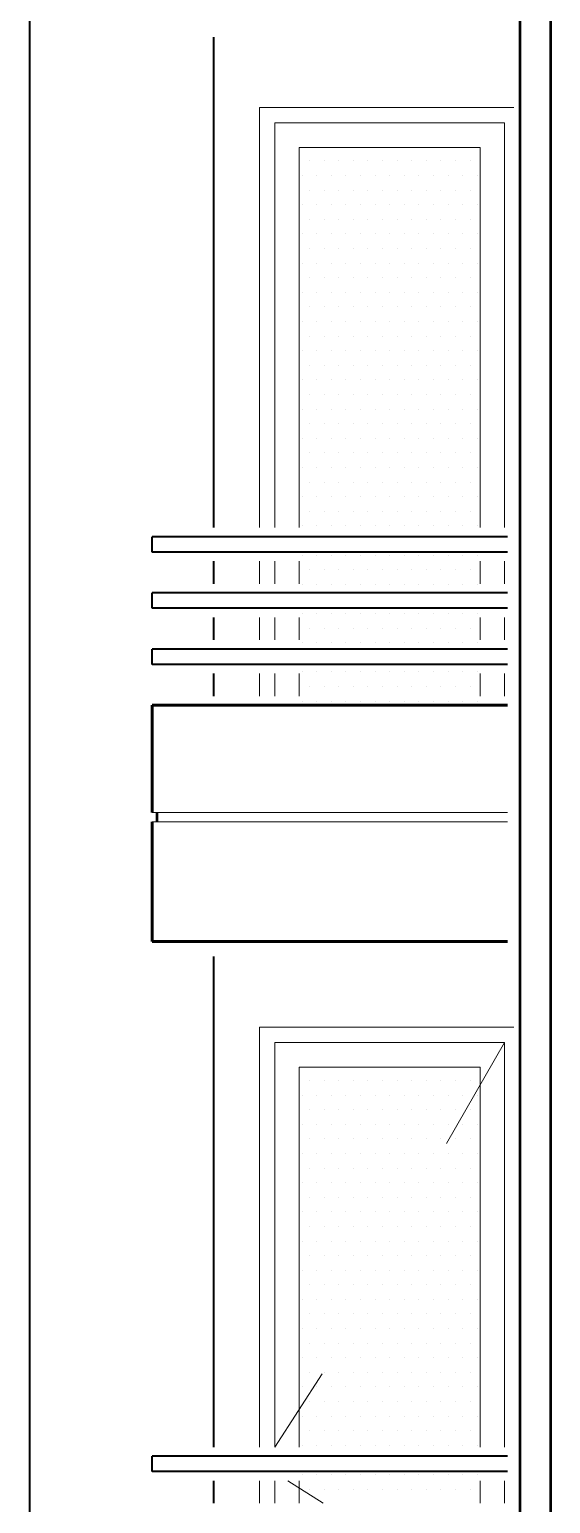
# Model space of a CAD drawing. Header units: millimetres. Extents: x 2016.56 to 2021.8, y 13721.83 to 13722.48.
# Drawn here: x 2021.3985 to 2021.4325, y 13721.9999 to 13722.096 of the extents above; entities that cross this region are included whole.
import ezdxf

# ---------------------------------------------------------------- set-up
doc = ezdxf.new("R2010")
doc.units = ezdxf.units.MM
doc.linetypes.add('HIDDEN', pattern=[0.375, 0.25, -0.125])
doc.layers.get('0').update_dxf_attribs({"lineweight": 20})
for name, color, linetype, lineweight in [('0.5', 200, 'Continuous', 50), ('DUVAR', 4, 'Continuous', 40), ('kolon', 5, 'Continuous', 60), ('PENCERE', 3, 'Continuous', 13), ('TEFRİŞ', 11, 'Continuous', 9)]:
    doc.layers.add(name, color=color, linetype=linetype, lineweight=lineweight)

msp = doc.modelspace()

# ---------------------------------------------------------------- linework, layer by layer
for p, q in [((2021.413524, 13722.090938), (2021.413524, 13722.063538)), ((2021.430124, 13722.090938), (2021.413524, 13722.090938)), ((2021.414524, 13722.089938), (2021.414524, 13722.063538)), ((2021.429524, 13722.089938), (2021.414524, 13722.089938)), ((2021.429524, 13722.089938), (2021.429524, 13722.063538)), ((2021.427924, 13722.088338), (2021.416124, 13722.088338)), ((2021.416124, 13722.088338), (2021.416124, 13722.063538)), ((2021.427924, 13722.088338), (2021.427924, 13722.063538)), ((2021.416795, 13722.087462), (2021.416795, 13722.087462)), ((2021.417748, 13722.087462), (2021.417748, 13722.087462)), ((2021.4187, 13722.087462), (2021.4187, 13722.087462)), ((2021.419653, 13722.087462), (2021.419653, 13722.087462)), ((2021.420605, 13722.087462), (2021.420605, 13722.087462)), ((2021.421558, 13722.087462), (2021.421558, 13722.087462)), ((2021.42251, 13722.087462), (2021.42251, 13722.087462)), ((2021.423463, 13722.087462), (2021.423463, 13722.087462)), ((2021.424415, 13722.087462), (2021.424415, 13722.087462)), ((2021.425368, 13722.087462), (2021.425368, 13722.087462)), ((2021.42632, 13722.087462), (2021.42632, 13722.087462)), ((2021.427273, 13722.087462), (2021.427273, 13722.087462)), ((2021.416319, 13722.086509), (2021.416319, 13722.086509)), ((2021.417272, 13722.086509), (2021.417272, 13722.086509)), ((2021.418224, 13722.086509), (2021.418224, 13722.086509)), ((2021.419177, 13722.086509), (2021.419177, 13722.086509)), ((2021.420129, 13722.086509), (2021.420129, 13722.086509)), ((2021.421082, 13722.086509), (2021.421082, 13722.086509)), ((2021.422034, 13722.086509), (2021.422034, 13722.086509)), ((2021.422987, 13722.086509), (2021.422987, 13722.086509)), ((2021.423939, 13722.086509), (2021.423939, 13722.086509)), ((2021.424892, 13722.086509), (2021.424892, 13722.086509)), ((2021.425844, 13722.086509), (2021.425844, 13722.086509)), ((2021.426797, 13722.086509), (2021.426797, 13722.086509)), ((2021.427749, 13722.086509), (2021.427749, 13722.086509)), ((2021.416795, 13722.085557), (2021.416795, 13722.085557)), ((2021.417748, 13722.085557), (2021.417748, 13722.085557)), ((2021.4187, 13722.085557), (2021.4187, 13722.085557)), ((2021.419653, 13722.085557), (2021.419653, 13722.085557)), ((2021.420605, 13722.085557), (2021.420605, 13722.085557)), ((2021.421558, 13722.085557), (2021.421558, 13722.085557)), ((2021.42251, 13722.085557), (2021.42251, 13722.085557)), ((2021.423463, 13722.085557), (2021.423463, 13722.085557)), ((2021.424415, 13722.085557), (2021.424415, 13722.085557)), ((2021.425368, 13722.085557), (2021.425368, 13722.085557)), ((2021.42632, 13722.085557), (2021.42632, 13722.085557)), ((2021.427273, 13722.085557), (2021.427273, 13722.085557)), ((2021.416319, 13722.084604), (2021.416319, 13722.084604)), ((2021.417272, 13722.084604), (2021.417272, 13722.084604)), ((2021.418224, 13722.084604), (2021.418224, 13722.084604)), ((2021.419177, 13722.084604), (2021.419177, 13722.084604)), ((2021.420129, 13722.084604), (2021.420129, 13722.084604)), ((2021.421082, 13722.084604), (2021.421082, 13722.084604)), ((2021.422034, 13722.084604), (2021.422034, 13722.084604)), ((2021.422987, 13722.084604), (2021.422987, 13722.084604)), ((2021.423939, 13722.084604), (2021.423939, 13722.084604)), ((2021.424892, 13722.084604), (2021.424892, 13722.084604)), ((2021.425844, 13722.084604), (2021.425844, 13722.084604)), ((2021.426797, 13722.084604), (2021.426797, 13722.084604)), ((2021.427749, 13722.084604), (2021.427749, 13722.084604)), ((2021.416795, 13722.083652), (2021.416795, 13722.083652)), ((2021.417748, 13722.083652), (2021.417748, 13722.083652)), ((2021.4187, 13722.083652), (2021.4187, 13722.083652)), ((2021.419653, 13722.083652), (2021.419653, 13722.083652)), ((2021.420605, 13722.083652), (2021.420605, 13722.083652)), ((2021.421558, 13722.083652), (2021.421558, 13722.083652)), ((2021.42251, 13722.083652), (2021.42251, 13722.083652)), ((2021.423463, 13722.083652), (2021.423463, 13722.083652)), ((2021.424415, 13722.083652), (2021.424415, 13722.083652)), ((2021.425368, 13722.083652), (2021.425368, 13722.083652)), ((2021.42632, 13722.083652), (2021.42632, 13722.083652)), ((2021.427273, 13722.083652), (2021.427273, 13722.083652)), ((2021.416319, 13722.082699), (2021.416319, 13722.082699)), ((2021.417272, 13722.082699), (2021.417272, 13722.082699)), ((2021.418224, 13722.082699), (2021.418224, 13722.082699)), ((2021.419177, 13722.082699), (2021.419177, 13722.082699)), ((2021.420129, 13722.082699), (2021.420129, 13722.082699)), ((2021.421082, 13722.082699), (2021.421082, 13722.082699)), ((2021.422034, 13722.082699), (2021.422034, 13722.082699)), ((2021.422987, 13722.082699), (2021.422987, 13722.082699)), ((2021.423939, 13722.082699), (2021.423939, 13722.082699)), ((2021.424892, 13722.082699), (2021.424892, 13722.082699)), ((2021.425844, 13722.082699), (2021.425844, 13722.082699)), ((2021.426797, 13722.082699), (2021.426797, 13722.082699)), ((2021.427749, 13722.082699), (2021.427749, 13722.082699)), ((2021.416795, 13722.081747), (2021.416795, 13722.081747)), ((2021.417748, 13722.081747), (2021.417748, 13722.081747)), ((2021.4187, 13722.081747), (2021.4187, 13722.081747)), ((2021.419653, 13722.081747), (2021.419653, 13722.081747)), ((2021.420605, 13722.081747), (2021.420605, 13722.081747)), ((2021.421558, 13722.081747), (2021.421558, 13722.081747)), ((2021.42251, 13722.081747), (2021.42251, 13722.081747)), ((2021.423463, 13722.081747), (2021.423463, 13722.081747)), ((2021.424415, 13722.081747), (2021.424415, 13722.081747)), ((2021.425368, 13722.081747), (2021.425368, 13722.081747)), ((2021.42632, 13722.081747), (2021.42632, 13722.081747)), ((2021.427273, 13722.081747), (2021.427273, 13722.081747)), ((2021.416319, 13722.080794), (2021.416319, 13722.080794)), ((2021.417272, 13722.080794), (2021.417272, 13722.080794)), ((2021.418224, 13722.080794), (2021.418224, 13722.080794)), ((2021.419177, 13722.080794), (2021.419177, 13722.080794)), ((2021.420129, 13722.080794), (2021.420129, 13722.080794)), ((2021.421082, 13722.080794), (2021.421082, 13722.080794)), ((2021.422034, 13722.080794), (2021.422034, 13722.080794)), ((2021.422987, 13722.080794), (2021.422987, 13722.080794)), ((2021.423939, 13722.080794), (2021.423939, 13722.080794)), ((2021.424892, 13722.080794), (2021.424892, 13722.080794)), ((2021.425844, 13722.080794), (2021.425844, 13722.080794)), ((2021.426797, 13722.080794), (2021.426797, 13722.080794)), ((2021.427749, 13722.080794), (2021.427749, 13722.080794)), ((2021.416795, 13722.079842), (2021.416795, 13722.079842)), ((2021.417748, 13722.079842), (2021.417748, 13722.079842)), ((2021.4187, 13722.079842), (2021.4187, 13722.079842)), ((2021.419653, 13722.079842), (2021.419653, 13722.079842)), ((2021.420605, 13722.079842), (2021.420605, 13722.079842)), ((2021.421558, 13722.079842), (2021.421558, 13722.079842)), ((2021.42251, 13722.079842), (2021.42251, 13722.079842)), ((2021.423463, 13722.079842), (2021.423463, 13722.079842)), ((2021.424415, 13722.079842), (2021.424415, 13722.079842)), ((2021.425368, 13722.079842), (2021.425368, 13722.079842)), ((2021.42632, 13722.079842), (2021.42632, 13722.079842)), ((2021.427273, 13722.079842), (2021.427273, 13722.079842)), ((2021.416319, 13722.078889), (2021.416319, 13722.078889)), ((2021.417272, 13722.078889), (2021.417272, 13722.078889)), ((2021.418224, 13722.078889), (2021.418224, 13722.078889)), ((2021.419177, 13722.078889), (2021.419177, 13722.078889)), ((2021.420129, 13722.078889), (2021.420129, 13722.078889)), ((2021.421082, 13722.078889), (2021.421082, 13722.078889)), ((2021.422034, 13722.078889), (2021.422034, 13722.078889)), ((2021.422987, 13722.078889), (2021.422987, 13722.078889)), ((2021.423939, 13722.078889), (2021.423939, 13722.078889)), ((2021.424892, 13722.078889), (2021.424892, 13722.078889)), ((2021.425844, 13722.078889), (2021.425844, 13722.078889)), ((2021.426797, 13722.078889), (2021.426797, 13722.078889)), ((2021.427749, 13722.078889), (2021.427749, 13722.078889)), ((2021.416795, 13722.077937), (2021.416795, 13722.077937)), ((2021.417748, 13722.077937), (2021.417748, 13722.077937)), ((2021.4187, 13722.077937), (2021.4187, 13722.077937)), ((2021.419653, 13722.077937), (2021.419653, 13722.077937)), ((2021.420605, 13722.077937), (2021.420605, 13722.077937)), ((2021.421558, 13722.077937), (2021.421558, 13722.077937)), ((2021.42251, 13722.077937), (2021.42251, 13722.077937)), ((2021.423463, 13722.077937), (2021.423463, 13722.077937)), ((2021.424415, 13722.077937), (2021.424415, 13722.077937)), ((2021.425368, 13722.077937), (2021.425368, 13722.077937)), ((2021.42632, 13722.077937), (2021.42632, 13722.077937)), ((2021.427273, 13722.077937), (2021.427273, 13722.077937)), ((2021.416319, 13722.076984), (2021.416319, 13722.076984)), ((2021.417272, 13722.076984), (2021.417272, 13722.076984)), ((2021.418224, 13722.076984), (2021.418224, 13722.076984)), ((2021.419177, 13722.076984), (2021.419177, 13722.076984)), ((2021.420129, 13722.076984), (2021.420129, 13722.076984)), ((2021.421082, 13722.076984), (2021.421082, 13722.076984)), ((2021.422034, 13722.076984), (2021.422034, 13722.076984)), ((2021.422987, 13722.076984), (2021.422987, 13722.076984)), ((2021.423939, 13722.076984), (2021.423939, 13722.076984)), ((2021.424892, 13722.076984), (2021.424892, 13722.076984)), ((2021.425844, 13722.076984), (2021.425844, 13722.076984)), ((2021.426797, 13722.076984), (2021.426797, 13722.076984)), ((2021.427749, 13722.076984), (2021.427749, 13722.076984)), ((2021.416795, 13722.076032), (2021.416795, 13722.076032)), ((2021.417748, 13722.076032), (2021.417748, 13722.076032)), ((2021.4187, 13722.076032), (2021.4187, 13722.076032)), ((2021.419653, 13722.076032), (2021.419653, 13722.076032)), ((2021.420605, 13722.076032), (2021.420605, 13722.076032)), ((2021.421558, 13722.076032), (2021.421558, 13722.076032)), ((2021.42251, 13722.076032), (2021.42251, 13722.076032)), ((2021.423463, 13722.076032), (2021.423463, 13722.076032)), ((2021.424415, 13722.076032), (2021.424415, 13722.076032)), ((2021.425368, 13722.076032), (2021.425368, 13722.076032)), ((2021.42632, 13722.076032), (2021.42632, 13722.076032)), ((2021.427273, 13722.076032), (2021.427273, 13722.076032)), ((2021.416319, 13722.075079), (2021.416319, 13722.075079)), ((2021.417272, 13722.075079), (2021.417272, 13722.075079)), ((2021.418224, 13722.075079), (2021.418224, 13722.075079)), ((2021.419177, 13722.075079), (2021.419177, 13722.075079)), ((2021.420129, 13722.075079), (2021.420129, 13722.075079)), ((2021.421082, 13722.075079), (2021.421082, 13722.075079)), ((2021.422034, 13722.075079), (2021.422034, 13722.075079)), ((2021.422987, 13722.075079), (2021.422987, 13722.075079)), ((2021.423939, 13722.075079), (2021.423939, 13722.075079)), ((2021.424892, 13722.075079), (2021.424892, 13722.075079)), ((2021.425844, 13722.075079), (2021.425844, 13722.075079)), ((2021.426797, 13722.075079), (2021.426797, 13722.075079)), ((2021.427749, 13722.075079), (2021.427749, 13722.075079)), ((2021.416795, 13722.074127), (2021.416795, 13722.074127)), ((2021.417748, 13722.074127), (2021.417748, 13722.074127)), ((2021.4187, 13722.074127), (2021.4187, 13722.074127)), ((2021.419653, 13722.074127), (2021.419653, 13722.074127)), ((2021.420605, 13722.074127), (2021.420605, 13722.074127)), ((2021.421558, 13722.074127), (2021.421558, 13722.074127)), ((2021.42251, 13722.074127), (2021.42251, 13722.074127)), ((2021.423463, 13722.074127), (2021.423463, 13722.074127)), ((2021.424415, 13722.074127), (2021.424415, 13722.074127)), ((2021.425368, 13722.074127), (2021.425368, 13722.074127)), ((2021.42632, 13722.074127), (2021.42632, 13722.074127)), ((2021.427273, 13722.074127), (2021.427273, 13722.074127)), ((2021.416319, 13722.073174), (2021.416319, 13722.073174)), ((2021.417272, 13722.073174), (2021.417272, 13722.073174)), ((2021.418224, 13722.073174), (2021.418224, 13722.073174)), ((2021.419177, 13722.073174), (2021.419177, 13722.073174)), ((2021.420129, 13722.073174), (2021.420129, 13722.073174)), ((2021.421082, 13722.073174), (2021.421082, 13722.073174)), ((2021.422034, 13722.073174), (2021.422034, 13722.073174)), ((2021.422987, 13722.073174), (2021.422987, 13722.073174)), ((2021.423939, 13722.073174), (2021.423939, 13722.073174)), ((2021.424892, 13722.073174), (2021.424892, 13722.073174)), ((2021.425844, 13722.073174), (2021.425844, 13722.073174)), ((2021.426797, 13722.073174), (2021.426797, 13722.073174)), ((2021.427749, 13722.073174), (2021.427749, 13722.073174)), ((2021.416795, 13722.072222), (2021.416795, 13722.072222)), ((2021.417748, 13722.072222), (2021.417748, 13722.072222)), ((2021.4187, 13722.072222), (2021.4187, 13722.072222)), ((2021.419653, 13722.072222), (2021.419653, 13722.072222)), ((2021.420605, 13722.072222), (2021.420605, 13722.072222)), ((2021.421558, 13722.072222), (2021.421558, 13722.072222)), ((2021.42251, 13722.072222), (2021.42251, 13722.072222)), ((2021.423463, 13722.072222), (2021.423463, 13722.072222)), ((2021.424415, 13722.072222), (2021.424415, 13722.072222)), ((2021.425368, 13722.072222), (2021.425368, 13722.072222)), ((2021.42632, 13722.072222), (2021.42632, 13722.072222)), ((2021.427273, 13722.072222), (2021.427273, 13722.072222)), ((2021.416319, 13722.071269), (2021.416319, 13722.071269)), ((2021.417272, 13722.071269), (2021.417272, 13722.071269)), ((2021.418224, 13722.071269), (2021.418224, 13722.071269)), ((2021.419177, 13722.071269), (2021.419177, 13722.071269)), ((2021.420129, 13722.071269), (2021.420129, 13722.071269)), ((2021.421082, 13722.071269), (2021.421082, 13722.071269)), ((2021.422034, 13722.071269), (2021.422034, 13722.071269)), ((2021.422987, 13722.071269), (2021.422987, 13722.071269)), ((2021.423939, 13722.071269), (2021.423939, 13722.071269)), ((2021.424892, 13722.071269), (2021.424892, 13722.071269)), ((2021.425844, 13722.071269), (2021.425844, 13722.071269)), ((2021.426797, 13722.071269), (2021.426797, 13722.071269)), ((2021.427749, 13722.071269), (2021.427749, 13722.071269)), ((2021.416795, 13722.070317), (2021.416795, 13722.070317)), ((2021.417748, 13722.070317), (2021.417748, 13722.070317)), ((2021.4187, 13722.070317), (2021.4187, 13722.070317)), ((2021.419653, 13722.070317), (2021.419653, 13722.070317)), ((2021.420605, 13722.070317), (2021.420605, 13722.070317)), ((2021.421558, 13722.070317), (2021.421558, 13722.070317)), ((2021.42251, 13722.070317), (2021.42251, 13722.070317)), ((2021.423463, 13722.070317), (2021.423463, 13722.070317)), ((2021.424415, 13722.070317), (2021.424415, 13722.070317)), ((2021.425368, 13722.070317), (2021.425368, 13722.070317)), ((2021.42632, 13722.070317), (2021.42632, 13722.070317)), ((2021.427273, 13722.070317), (2021.427273, 13722.070317)), ((2021.416319, 13722.069364), (2021.416319, 13722.069364)), ((2021.417272, 13722.069364), (2021.417272, 13722.069364)), ((2021.418224, 13722.069364), (2021.418224, 13722.069364)), ((2021.419177, 13722.069364), (2021.419177, 13722.069364)), ((2021.420129, 13722.069364), (2021.420129, 13722.069364)), ((2021.421082, 13722.069364), (2021.421082, 13722.069364)), ((2021.422034, 13722.069364), (2021.422034, 13722.069364)), ((2021.422987, 13722.069364), (2021.422987, 13722.069364)), ((2021.423939, 13722.069364), (2021.423939, 13722.069364)), ((2021.424892, 13722.069364), (2021.424892, 13722.069364)), ((2021.425844, 13722.069364), (2021.425844, 13722.069364)), ((2021.426797, 13722.069364), (2021.426797, 13722.069364)), ((2021.427749, 13722.069364), (2021.427749, 13722.069364)), ((2021.416795, 13722.068412), (2021.416795, 13722.068412)), ((2021.417748, 13722.068412), (2021.417748, 13722.068412)), ((2021.4187, 13722.068412), (2021.4187, 13722.068412)), ((2021.419653, 13722.068412), (2021.419653, 13722.068412)), ((2021.420605, 13722.068412), (2021.420605, 13722.068412)), ((2021.421558, 13722.068412), (2021.421558, 13722.068412)), ((2021.42251, 13722.068412), (2021.42251, 13722.068412)), ((2021.423463, 13722.068412), (2021.423463, 13722.068412)), ((2021.424415, 13722.068412), (2021.424415, 13722.068412)), ((2021.425368, 13722.068412), (2021.425368, 13722.068412)), ((2021.42632, 13722.068412), (2021.42632, 13722.068412)), ((2021.427273, 13722.068412), (2021.427273, 13722.068412)), ((2021.416319, 13722.067459), (2021.416319, 13722.067459)), ((2021.417272, 13722.067459), (2021.417272, 13722.067459)), ((2021.418224, 13722.067459), (2021.418224, 13722.067459)), ((2021.419177, 13722.067459), (2021.419177, 13722.067459)), ((2021.420129, 13722.067459), (2021.420129, 13722.067459)), ((2021.421082, 13722.067459), (2021.421082, 13722.067459)), ((2021.422034, 13722.067459), (2021.422034, 13722.067459)), ((2021.422987, 13722.067459), (2021.422987, 13722.067459)), ((2021.423939, 13722.067459), (2021.423939, 13722.067459)), ((2021.424892, 13722.067459), (2021.424892, 13722.067459)), ((2021.425844, 13722.067459), (2021.425844, 13722.067459)), ((2021.426797, 13722.067459), (2021.426797, 13722.067459)), ((2021.427749, 13722.067459), (2021.427749, 13722.067459)), ((2021.416795, 13722.066507), (2021.416795, 13722.066507)), ((2021.417748, 13722.066507), (2021.417748, 13722.066507)), ((2021.4187, 13722.066507), (2021.4187, 13722.066507)), ((2021.419653, 13722.066507), (2021.419653, 13722.066507)), ((2021.420605, 13722.066507), (2021.420605, 13722.066507)), ((2021.421558, 13722.066507), (2021.421558, 13722.066507)), ((2021.42251, 13722.066507), (2021.42251, 13722.066507)), ((2021.423463, 13722.066507), (2021.423463, 13722.066507)), ((2021.424415, 13722.066507), (2021.424415, 13722.066507)), ((2021.425368, 13722.066507), (2021.425368, 13722.066507)), ((2021.42632, 13722.066507), (2021.42632, 13722.066507)), ((2021.427273, 13722.066507), (2021.427273, 13722.066507)), ((2021.416319, 13722.065554), (2021.416319, 13722.065554)), ((2021.417272, 13722.065554), (2021.417272, 13722.065554)), ((2021.418224, 13722.065554), (2021.418224, 13722.065554)), ((2021.419177, 13722.065554), (2021.419177, 13722.065554)), ((2021.420129, 13722.065554), (2021.420129, 13722.065554)), ((2021.421082, 13722.065554), (2021.421082, 13722.065554)), ((2021.422034, 13722.065554), (2021.422034, 13722.065554)), ((2021.422987, 13722.065554), (2021.422987, 13722.065554)), ((2021.423939, 13722.065554), (2021.423939, 13722.065554)), ((2021.424892, 13722.065554), (2021.424892, 13722.065554)), ((2021.425844, 13722.065554), (2021.425844, 13722.065554)), ((2021.426797, 13722.065554), (2021.426797, 13722.065554)), ((2021.427749, 13722.065554), (2021.427749, 13722.065554)), ((2021.416795, 13722.064602), (2021.416795, 13722.064602)), ((2021.417748, 13722.064602), (2021.417748, 13722.064602)), ((2021.4187, 13722.064602), (2021.4187, 13722.064602)), ((2021.419653, 13722.064602), (2021.419653, 13722.064602)), ((2021.420605, 13722.064602), (2021.420605, 13722.064602)), ((2021.421558, 13722.064602), (2021.421558, 13722.064602)), ((2021.42251, 13722.064602), (2021.42251, 13722.064602)), ((2021.423463, 13722.064602), (2021.423463, 13722.064602)), ((2021.424415, 13722.064602), (2021.424415, 13722.064602)), ((2021.425368, 13722.064602), (2021.425368, 13722.064602)), ((2021.42632, 13722.064602), (2021.42632, 13722.064602)), ((2021.427273, 13722.064602), (2021.427273, 13722.064602)), ((2021.416319, 13722.063649), (2021.416319, 13722.063649)), ((2021.417272, 13722.063649), (2021.417272, 13722.063649)), ((2021.418224, 13722.063649), (2021.418224, 13722.063649)), ((2021.419177, 13722.063649), (2021.419177, 13722.063649)), ((2021.420129, 13722.063649), (2021.420129, 13722.063649)), ((2021.421082, 13722.063649), (2021.421082, 13722.063649)), ((2021.422034, 13722.063649), (2021.422034, 13722.063649)), ((2021.422987, 13722.063649), (2021.422987, 13722.063649)), ((2021.423939, 13722.063649), (2021.423939, 13722.063649)), ((2021.424892, 13722.063649), (2021.424892, 13722.063649)), ((2021.425844, 13722.063649), (2021.425844, 13722.063649)), ((2021.426797, 13722.063649), (2021.426797, 13722.063649)), ((2021.427749, 13722.063649), (2021.427749, 13722.063649)), ((2021.413524, 13722.061338), (2021.413524, 13722.059871)), ((2021.414524, 13722.061338), (2021.414524, 13722.059871)), ((2021.416124, 13722.061338), (2021.416124, 13722.059871)), ((2021.416319, 13722.061744), (2021.416319, 13722.061744)), ((2021.417272, 13722.061744), (2021.417272, 13722.061744)), ((2021.418224, 13722.061744), (2021.418224, 13722.061744)), ((2021.419177, 13722.061744), (2021.419177, 13722.061744)), ((2021.420129, 13722.061744), (2021.420129, 13722.061744)), ((2021.421082, 13722.061744), (2021.421082, 13722.061744)), ((2021.422034, 13722.061744), (2021.422034, 13722.061744)), ((2021.422987, 13722.061744), (2021.422987, 13722.061744)), ((2021.423939, 13722.061744), (2021.423939, 13722.061744)), ((2021.424892, 13722.061744), (2021.424892, 13722.061744)), ((2021.425844, 13722.061744), (2021.425844, 13722.061744)), ((2021.426797, 13722.061744), (2021.426797, 13722.061744)), ((2021.427749, 13722.061744), (2021.427749, 13722.061744)), ((2021.427924, 13722.061338), (2021.427924, 13722.059871)), ((2021.429524, 13722.061338), (2021.429524, 13722.059871)), ((2021.416795, 13722.060792), (2021.416795, 13722.060792)), ((2021.417748, 13722.060792), (2021.417748, 13722.060792)), ((2021.4187, 13722.060792), (2021.4187, 13722.060792)), ((2021.419653, 13722.060792), (2021.419653, 13722.060792)), ((2021.420605, 13722.060792), (2021.420605, 13722.060792)), ((2021.421558, 13722.060792), (2021.421558, 13722.060792)), ((2021.42251, 13722.060792), (2021.42251, 13722.060792)), ((2021.423463, 13722.060792), (2021.423463, 13722.060792)), ((2021.424415, 13722.060792), (2021.424415, 13722.060792)), ((2021.425368, 13722.060792), (2021.425368, 13722.060792)), ((2021.42632, 13722.060792), (2021.42632, 13722.060792)), ((2021.427273, 13722.060792), (2021.427273, 13722.060792)), ((2021.416319, 13722.059839), (2021.416319, 13722.059839)), ((2021.417272, 13722.059839), (2021.417272, 13722.059839)), ((2021.418224, 13722.059839), (2021.418224, 13722.059839)), ((2021.419177, 13722.059839), (2021.419177, 13722.059839)), ((2021.420129, 13722.059839), (2021.420129, 13722.059839)), ((2021.421082, 13722.059839), (2021.421082, 13722.059839)), ((2021.422034, 13722.059839), (2021.422034, 13722.059839)), ((2021.422987, 13722.059839), (2021.422987, 13722.059839)), ((2021.423939, 13722.059839), (2021.423939, 13722.059839)), ((2021.424892, 13722.059839), (2021.424892, 13722.059839)), ((2021.425844, 13722.059839), (2021.425844, 13722.059839)), ((2021.426797, 13722.059839), (2021.426797, 13722.059839)), ((2021.427749, 13722.059839), (2021.427749, 13722.059839)), ((2021.413524, 13722.057671), (2021.413524, 13722.056204)), ((2021.414524, 13722.057671), (2021.414524, 13722.056204)), ((2021.416124, 13722.057671), (2021.416124, 13722.056204)), ((2021.416319, 13722.057934), (2021.416319, 13722.057934)), ((2021.417272, 13722.057934), (2021.417272, 13722.057934)), ((2021.418224, 13722.057934), (2021.418224, 13722.057934)), ((2021.419177, 13722.057934), (2021.419177, 13722.057934)), ((2021.420129, 13722.057934), (2021.420129, 13722.057934)), ((2021.421082, 13722.057934), (2021.421082, 13722.057934)), ((2021.422034, 13722.057934), (2021.422034, 13722.057934)), ((2021.422987, 13722.057934), (2021.422987, 13722.057934)), ((2021.423939, 13722.057934), (2021.423939, 13722.057934)), ((2021.424892, 13722.057934), (2021.424892, 13722.057934)), ((2021.425844, 13722.057934), (2021.425844, 13722.057934)), ((2021.426797, 13722.057934), (2021.426797, 13722.057934)), ((2021.427749, 13722.057934), (2021.427749, 13722.057934)), ((2021.427924, 13722.057671), (2021.427924, 13722.056204)), ((2021.429524, 13722.057671), (2021.429524, 13722.056204)), ((2021.416795, 13722.056982), (2021.416795, 13722.056982)), ((2021.417748, 13722.056982), (2021.417748, 13722.056982)), ((2021.4187, 13722.056982), (2021.4187, 13722.056982)), ((2021.419653, 13722.056982), (2021.419653, 13722.056982)), ((2021.420605, 13722.056982), (2021.420605, 13722.056982)), ((2021.421558, 13722.056982), (2021.421558, 13722.056982)), ((2021.42251, 13722.056982), (2021.42251, 13722.056982)), ((2021.423463, 13722.056982), (2021.423463, 13722.056982)), ((2021.424415, 13722.056982), (2021.424415, 13722.056982)), ((2021.425368, 13722.056982), (2021.425368, 13722.056982)), ((2021.42632, 13722.056982), (2021.42632, 13722.056982)), ((2021.427273, 13722.056982), (2021.427273, 13722.056982)), ((2021.416319, 13722.056029), (2021.416319, 13722.056029)), ((2021.417272, 13722.056029), (2021.417272, 13722.056029)), ((2021.418224, 13722.056029), (2021.418224, 13722.056029)), ((2021.419177, 13722.056029), (2021.419177, 13722.056029)), ((2021.420129, 13722.056029), (2021.420129, 13722.056029)), ((2021.421082, 13722.056029), (2021.421082, 13722.056029)), ((2021.422034, 13722.056029), (2021.422034, 13722.056029)), ((2021.422987, 13722.056029), (2021.422987, 13722.056029)), ((2021.423939, 13722.056029), (2021.423939, 13722.056029)), ((2021.424892, 13722.056029), (2021.424892, 13722.056029)), ((2021.425844, 13722.056029), (2021.425844, 13722.056029)), ((2021.426797, 13722.056029), (2021.426797, 13722.056029)), ((2021.427749, 13722.056029), (2021.427749, 13722.056029)), ((2021.413524, 13722.054004), (2021.413524, 13722.052538)), ((2021.414524, 13722.054004), (2021.414524, 13722.052538)), ((2021.416124, 13722.054004), (2021.416124, 13722.052538)), ((2021.416319, 13722.054124), (2021.416319, 13722.054124)), ((2021.417272, 13722.054124), (2021.417272, 13722.054124)), ((2021.418224, 13722.054124), (2021.418224, 13722.054124)), ((2021.419177, 13722.054124), (2021.419177, 13722.054124)), ((2021.420129, 13722.054124), (2021.420129, 13722.054124)), ((2021.421082, 13722.054124), (2021.421082, 13722.054124)), ((2021.422034, 13722.054124), (2021.422034, 13722.054124)), ((2021.422987, 13722.054124), (2021.422987, 13722.054124)), ((2021.423939, 13722.054124), (2021.423939, 13722.054124)), ((2021.424892, 13722.054124), (2021.424892, 13722.054124)), ((2021.425844, 13722.054124), (2021.425844, 13722.054124)), ((2021.426797, 13722.054124), (2021.426797, 13722.054124)), ((2021.427749, 13722.054124), (2021.427749, 13722.054124)), ((2021.427924, 13722.054004), (2021.427924, 13722.052538)), ((2021.429524, 13722.054004), (2021.429524, 13722.052538)), ((2021.416795, 13722.053172), (2021.416795, 13722.053172)), ((2021.417748, 13722.053172), (2021.417748, 13722.053172)), ((2021.4187, 13722.053172), (2021.4187, 13722.053172)), ((2021.419653, 13722.053172), (2021.419653, 13722.053172)), ((2021.420605, 13722.053172), (2021.420605, 13722.053172)), ((2021.421558, 13722.053172), (2021.421558, 13722.053172)), ((2021.42251, 13722.053172), (2021.42251, 13722.053172)), ((2021.423463, 13722.053172), (2021.423463, 13722.053172)), ((2021.424415, 13722.053172), (2021.424415, 13722.053172)), ((2021.425368, 13722.053172), (2021.425368, 13722.053172)), ((2021.42632, 13722.053172), (2021.42632, 13722.053172)), ((2021.427273, 13722.053172), (2021.427273, 13722.053172)), ((2021.416319, 13722.052219), (2021.416319, 13722.052219)), ((2021.417272, 13722.052219), (2021.417272, 13722.052219)), ((2021.418224, 13722.052219), (2021.418224, 13722.052219)), ((2021.419177, 13722.052219), (2021.419177, 13722.052219)), ((2021.420129, 13722.052219), (2021.420129, 13722.052219)), ((2021.421082, 13722.052219), (2021.421082, 13722.052219)), ((2021.422034, 13722.052219), (2021.422034, 13722.052219)), ((2021.422987, 13722.052219), (2021.422987, 13722.052219)), ((2021.423939, 13722.052219), (2021.423939, 13722.052219)), ((2021.424892, 13722.052219), (2021.424892, 13722.052219)), ((2021.425844, 13722.052219), (2021.425844, 13722.052219)), ((2021.426797, 13722.052219), (2021.426797, 13722.052219)), ((2021.427749, 13722.052219), (2021.427749, 13722.052219)), ((2021.430124, 13722.030938), (2021.413524, 13722.030938)), ((2021.413524, 13722.030938), (2021.413524, 13722.003538)), ((2021.429524, 13722.029938), (2021.414524, 13722.029938)), ((2021.414524, 13722.029938), (2021.414524, 13722.003538)), ((2021.429524, 13722.029938), (2021.429524, 13722.003538)), ((2021.416124, 13722.028338), (2021.416124, 13722.003538)), ((2021.427924, 13722.028338), (2021.416124, 13722.028338)), ((2021.427924, 13722.028338), (2021.427924, 13722.003538)), ((2021.416795, 13722.027462), (2021.416795, 13722.027462)), ((2021.417748, 13722.027462), (2021.417748, 13722.027462)), ((2021.4187, 13722.027462), (2021.4187, 13722.027462)), ((2021.419653, 13722.027462), (2021.419653, 13722.027462)), ((2021.420605, 13722.027462), (2021.420605, 13722.027462)), ((2021.421558, 13722.027462), (2021.421558, 13722.027462)), ((2021.42251, 13722.027462), (2021.42251, 13722.027462)), ((2021.423463, 13722.027462), (2021.423463, 13722.027462)), ((2021.424415, 13722.027462), (2021.424415, 13722.027462)), ((2021.425368, 13722.027462), (2021.425368, 13722.027462)), ((2021.42632, 13722.027462), (2021.42632, 13722.027462)), ((2021.427273, 13722.027462), (2021.427273, 13722.027462)), ((2021.416319, 13722.026509), (2021.416319, 13722.026509)), ((2021.417272, 13722.026509), (2021.417272, 13722.026509)), ((2021.418224, 13722.026509), (2021.418224, 13722.026509)), ((2021.419177, 13722.026509), (2021.419177, 13722.026509)), ((2021.420129, 13722.026509), (2021.420129, 13722.026509)), ((2021.421082, 13722.026509), (2021.421082, 13722.026509)), ((2021.422034, 13722.026509), (2021.422034, 13722.026509)), ((2021.422987, 13722.026509), (2021.422987, 13722.026509)), ((2021.423939, 13722.026509), (2021.423939, 13722.026509)), ((2021.424892, 13722.026509), (2021.424892, 13722.026509)), ((2021.425844, 13722.026509), (2021.425844, 13722.026509)), ((2021.426797, 13722.026509), (2021.426797, 13722.026509)), ((2021.427749, 13722.026509), (2021.427749, 13722.026509)), ((2021.416795, 13722.025557), (2021.416795, 13722.025557)), ((2021.417748, 13722.025557), (2021.417748, 13722.025557)), ((2021.4187, 13722.025557), (2021.4187, 13722.025557)), ((2021.419653, 13722.025557), (2021.419653, 13722.025557)), ((2021.420605, 13722.025557), (2021.420605, 13722.025557)), ((2021.421558, 13722.025557), (2021.421558, 13722.025557)), ((2021.42251, 13722.025557), (2021.42251, 13722.025557)), ((2021.423463, 13722.025557), (2021.423463, 13722.025557)), ((2021.424415, 13722.025557), (2021.424415, 13722.025557)), ((2021.425368, 13722.025557), (2021.425368, 13722.025557)), ((2021.42632, 13722.025557), (2021.42632, 13722.025557)), ((2021.427273, 13722.025557), (2021.427273, 13722.025557)), ((2021.416319, 13722.024604), (2021.416319, 13722.024604)), ((2021.417272, 13722.024604), (2021.417272, 13722.024604)), ((2021.418224, 13722.024604), (2021.418224, 13722.024604)), ((2021.419177, 13722.024604), (2021.419177, 13722.024604)), ((2021.420129, 13722.024604), (2021.420129, 13722.024604)), ((2021.421082, 13722.024604), (2021.421082, 13722.024604)), ((2021.422034, 13722.024604), (2021.422034, 13722.024604)), ((2021.422987, 13722.024604), (2021.422987, 13722.024604)), ((2021.423939, 13722.024604), (2021.423939, 13722.024604)), ((2021.424892, 13722.024604), (2021.424892, 13722.024604)), ((2021.425844, 13722.024604), (2021.425844, 13722.024604)), ((2021.426797, 13722.024604), (2021.426797, 13722.024604)), ((2021.427749, 13722.024604), (2021.427749, 13722.024604)), ((2021.416795, 13722.023652), (2021.416795, 13722.023652)), ((2021.417748, 13722.023652), (2021.417748, 13722.023652)), ((2021.4187, 13722.023652), (2021.4187, 13722.023652)), ((2021.419653, 13722.023652), (2021.419653, 13722.023652)), ((2021.420605, 13722.023652), (2021.420605, 13722.023652)), ((2021.421558, 13722.023652), (2021.421558, 13722.023652)), ((2021.42251, 13722.023652), (2021.42251, 13722.023652)), ((2021.423463, 13722.023652), (2021.423463, 13722.023652)), ((2021.424415, 13722.023652), (2021.424415, 13722.023652)), ((2021.425368, 13722.023652), (2021.425368, 13722.023652)), ((2021.42632, 13722.023652), (2021.42632, 13722.023652)), ((2021.427273, 13722.023652), (2021.427273, 13722.023652)), ((2021.416319, 13722.022699), (2021.416319, 13722.022699)), ((2021.416795, 13722.021747), (2021.416795, 13722.021747)), ((2021.417272, 13722.022699), (2021.417272, 13722.022699)), ((2021.417748, 13722.021747), (2021.417748, 13722.021747)), ((2021.418224, 13722.022699), (2021.418224, 13722.022699)), ((2021.4187, 13722.021747), (2021.4187, 13722.021747)), ((2021.419177, 13722.022699), (2021.419177, 13722.022699)), ((2021.419653, 13722.021747), (2021.419653, 13722.021747)), ((2021.420129, 13722.022699), (2021.420129, 13722.022699)), ((2021.420605, 13722.021747), (2021.420605, 13722.021747)), ((2021.421082, 13722.022699), (2021.421082, 13722.022699)), ((2021.421558, 13722.021747), (2021.421558, 13722.021747)), ((2021.422034, 13722.022699), (2021.422034, 13722.022699)), ((2021.42251, 13722.021747), (2021.42251, 13722.021747)), ((2021.422987, 13722.022699), (2021.422987, 13722.022699)), ((2021.423463, 13722.021747), (2021.423463, 13722.021747)), ((2021.423939, 13722.022699), (2021.423939, 13722.022699)), ((2021.424415, 13722.021747), (2021.424415, 13722.021747)), ((2021.424892, 13722.022699), (2021.424892, 13722.022699)), ((2021.425368, 13722.021747), (2021.425368, 13722.021747)), ((2021.425844, 13722.022699), (2021.425844, 13722.022699)), ((2021.42632, 13722.021747), (2021.42632, 13722.021747)), ((2021.426797, 13722.022699), (2021.426797, 13722.022699)), ((2021.427273, 13722.021747), (2021.427273, 13722.021747)), ((2021.427749, 13722.022699), (2021.427749, 13722.022699)), ((2021.416319, 13722.020794), (2021.416319, 13722.020794)), ((2021.417272, 13722.020794), (2021.417272, 13722.020794)), ((2021.418224, 13722.020794), (2021.418224, 13722.020794)), ((2021.419177, 13722.020794), (2021.419177, 13722.020794)), ((2021.420129, 13722.020794), (2021.420129, 13722.020794)), ((2021.421082, 13722.020794), (2021.421082, 13722.020794)), ((2021.422034, 13722.020794), (2021.422034, 13722.020794)), ((2021.422987, 13722.020794), (2021.422987, 13722.020794)), ((2021.423939, 13722.020794), (2021.423939, 13722.020794)), ((2021.424892, 13722.020794), (2021.424892, 13722.020794)), ((2021.425844, 13722.020794), (2021.425844, 13722.020794)), ((2021.426797, 13722.020794), (2021.426797, 13722.020794)), ((2021.427749, 13722.020794), (2021.427749, 13722.020794)), ((2021.416795, 13722.019842), (2021.416795, 13722.019842)), ((2021.417748, 13722.019842), (2021.417748, 13722.019842)), ((2021.4187, 13722.019842), (2021.4187, 13722.019842)), ((2021.419653, 13722.019842), (2021.419653, 13722.019842)), ((2021.420605, 13722.019842), (2021.420605, 13722.019842)), ((2021.421558, 13722.019842), (2021.421558, 13722.019842)), ((2021.42251, 13722.019842), (2021.42251, 13722.019842)), ((2021.423463, 13722.019842), (2021.423463, 13722.019842)), ((2021.424415, 13722.019842), (2021.424415, 13722.019842)), ((2021.425368, 13722.019842), (2021.425368, 13722.019842)), ((2021.42632, 13722.019842), (2021.42632, 13722.019842)), ((2021.427273, 13722.019842), (2021.427273, 13722.019842)), ((2021.416319, 13722.018889), (2021.416319, 13722.018889)), ((2021.417272, 13722.018889), (2021.417272, 13722.018889)), ((2021.418224, 13722.018889), (2021.418224, 13722.018889)), ((2021.419177, 13722.018889), (2021.419177, 13722.018889)), ((2021.420129, 13722.018889), (2021.420129, 13722.018889)), ((2021.421082, 13722.018889), (2021.421082, 13722.018889)), ((2021.422034, 13722.018889), (2021.422034, 13722.018889)), ((2021.422987, 13722.018889), (2021.422987, 13722.018889)), ((2021.423939, 13722.018889), (2021.423939, 13722.018889)), ((2021.424892, 13722.018889), (2021.424892, 13722.018889)), ((2021.425844, 13722.018889), (2021.425844, 13722.018889)), ((2021.426797, 13722.018889), (2021.426797, 13722.018889)), ((2021.427749, 13722.018889), (2021.427749, 13722.018889)), ((2021.416795, 13722.017937), (2021.416795, 13722.017937)), ((2021.417748, 13722.017937), (2021.417748, 13722.017937)), ((2021.4187, 13722.017937), (2021.4187, 13722.017937)), ((2021.419653, 13722.017937), (2021.419653, 13722.017937)), ((2021.420605, 13722.017937), (2021.420605, 13722.017937)), ((2021.421558, 13722.017937), (2021.421558, 13722.017937)), ((2021.42251, 13722.017937), (2021.42251, 13722.017937)), ((2021.423463, 13722.017937), (2021.423463, 13722.017937)), ((2021.424415, 13722.017937), (2021.424415, 13722.017937)), ((2021.425368, 13722.017937), (2021.425368, 13722.017937)), ((2021.42632, 13722.017937), (2021.42632, 13722.017937)), ((2021.427273, 13722.017937), (2021.427273, 13722.017937)), ((2021.416319, 13722.016984), (2021.416319, 13722.016984)), ((2021.417272, 13722.016984), (2021.417272, 13722.016984)), ((2021.418224, 13722.016984), (2021.418224, 13722.016984)), ((2021.419177, 13722.016984), (2021.419177, 13722.016984)), ((2021.420129, 13722.016984), (2021.420129, 13722.016984)), ((2021.421082, 13722.016984), (2021.421082, 13722.016984)), ((2021.422034, 13722.016984), (2021.422034, 13722.016984)), ((2021.422987, 13722.016984), (2021.422987, 13722.016984)), ((2021.423939, 13722.016984), (2021.423939, 13722.016984)), ((2021.424892, 13722.016984), (2021.424892, 13722.016984)), ((2021.425844, 13722.016984), (2021.425844, 13722.016984)), ((2021.426797, 13722.016984), (2021.426797, 13722.016984)), ((2021.427749, 13722.016984), (2021.427749, 13722.016984)), ((2021.416795, 13722.016032), (2021.416795, 13722.016032)), ((2021.417748, 13722.016032), (2021.417748, 13722.016032)), ((2021.4187, 13722.016032), (2021.4187, 13722.016032)), ((2021.419653, 13722.016032), (2021.419653, 13722.016032)), ((2021.420605, 13722.016032), (2021.420605, 13722.016032)), ((2021.421558, 13722.016032), (2021.421558, 13722.016032)), ((2021.42251, 13722.016032), (2021.42251, 13722.016032)), ((2021.423463, 13722.016032), (2021.423463, 13722.016032)), ((2021.424415, 13722.016032), (2021.424415, 13722.016032)), ((2021.425368, 13722.016032), (2021.425368, 13722.016032)), ((2021.42632, 13722.016032), (2021.42632, 13722.016032)), ((2021.427273, 13722.016032), (2021.427273, 13722.016032)), ((2021.416319, 13722.015079), (2021.416319, 13722.015079)), ((2021.417272, 13722.015079), (2021.417272, 13722.015079)), ((2021.418224, 13722.015079), (2021.418224, 13722.015079)), ((2021.419177, 13722.015079), (2021.419177, 13722.015079)), ((2021.420129, 13722.015079), (2021.420129, 13722.015079)), ((2021.421082, 13722.015079), (2021.421082, 13722.015079)), ((2021.422034, 13722.015079), (2021.422034, 13722.015079)), ((2021.422987, 13722.015079), (2021.422987, 13722.015079)), ((2021.423939, 13722.015079), (2021.423939, 13722.015079)), ((2021.424892, 13722.015079), (2021.424892, 13722.015079)), ((2021.425844, 13722.015079), (2021.425844, 13722.015079)), ((2021.426797, 13722.015079), (2021.426797, 13722.015079)), ((2021.427749, 13722.015079), (2021.427749, 13722.015079)), ((2021.416795, 13722.014127), (2021.416795, 13722.014127)), ((2021.417748, 13722.014127), (2021.417748, 13722.014127)), ((2021.4187, 13722.014127), (2021.4187, 13722.014127)), ((2021.419653, 13722.014127), (2021.419653, 13722.014127)), ((2021.420605, 13722.014127), (2021.420605, 13722.014127)), ((2021.421558, 13722.014127), (2021.421558, 13722.014127)), ((2021.42251, 13722.014127), (2021.42251, 13722.014127)), ((2021.423463, 13722.014127), (2021.423463, 13722.014127)), ((2021.424415, 13722.014127), (2021.424415, 13722.014127)), ((2021.425368, 13722.014127), (2021.425368, 13722.014127)), ((2021.42632, 13722.014127), (2021.42632, 13722.014127)), ((2021.427273, 13722.014127), (2021.427273, 13722.014127)), ((2021.416319, 13722.013174), (2021.416319, 13722.013174)), ((2021.417272, 13722.013174), (2021.417272, 13722.013174)), ((2021.418224, 13722.013174), (2021.418224, 13722.013174)), ((2021.419177, 13722.013174), (2021.419177, 13722.013174)), ((2021.420129, 13722.013174), (2021.420129, 13722.013174)), ((2021.421082, 13722.013174), (2021.421082, 13722.013174)), ((2021.422034, 13722.013174), (2021.422034, 13722.013174)), ((2021.422987, 13722.013174), (2021.422987, 13722.013174)), ((2021.423939, 13722.013174), (2021.423939, 13722.013174)), ((2021.424892, 13722.013174), (2021.424892, 13722.013174)), ((2021.425844, 13722.013174), (2021.425844, 13722.013174)), ((2021.426797, 13722.013174), (2021.426797, 13722.013174)), ((2021.427749, 13722.013174), (2021.427749, 13722.013174)), ((2021.416795, 13722.012222), (2021.416795, 13722.012222)), ((2021.417748, 13722.012222), (2021.417748, 13722.012222)), ((2021.4187, 13722.012222), (2021.4187, 13722.012222)), ((2021.419653, 13722.012222), (2021.419653, 13722.012222)), ((2021.420605, 13722.012222), (2021.420605, 13722.012222)), ((2021.421558, 13722.012222), (2021.421558, 13722.012222)), ((2021.42251, 13722.012222), (2021.42251, 13722.012222)), ((2021.423463, 13722.012222), (2021.423463, 13722.012222)), ((2021.424415, 13722.012222), (2021.424415, 13722.012222)), ((2021.425368, 13722.012222), (2021.425368, 13722.012222)), ((2021.42632, 13722.012222), (2021.42632, 13722.012222)), ((2021.427273, 13722.012222), (2021.427273, 13722.012222)), ((2021.416319, 13722.011269), (2021.416319, 13722.011269)), ((2021.417272, 13722.011269), (2021.417272, 13722.011269)), ((2021.418224, 13722.011269), (2021.418224, 13722.011269)), ((2021.419177, 13722.011269), (2021.419177, 13722.011269)), ((2021.420129, 13722.011269), (2021.420129, 13722.011269)), ((2021.421082, 13722.011269), (2021.421082, 13722.011269)), ((2021.422034, 13722.011269), (2021.422034, 13722.011269)), ((2021.422987, 13722.011269), (2021.422987, 13722.011269)), ((2021.423939, 13722.011269), (2021.423939, 13722.011269)), ((2021.424892, 13722.011269), (2021.424892, 13722.011269)), ((2021.425844, 13722.011269), (2021.425844, 13722.011269)), ((2021.426797, 13722.011269), (2021.426797, 13722.011269)), ((2021.427749, 13722.011269), (2021.427749, 13722.011269)), ((2021.416795, 13722.010317), (2021.416795, 13722.010317)), ((2021.417748, 13722.010317), (2021.417748, 13722.010317)), ((2021.4187, 13722.010317), (2021.4187, 13722.010317)), ((2021.419653, 13722.010317), (2021.419653, 13722.010317)), ((2021.420605, 13722.010317), (2021.420605, 13722.010317)), ((2021.421558, 13722.010317), (2021.421558, 13722.010317)), ((2021.42251, 13722.010317), (2021.42251, 13722.010317)), ((2021.423463, 13722.010317), (2021.423463, 13722.010317)), ((2021.424415, 13722.010317), (2021.424415, 13722.010317)), ((2021.425368, 13722.010317), (2021.425368, 13722.010317)), ((2021.42632, 13722.010317), (2021.42632, 13722.010317)), ((2021.427273, 13722.010317), (2021.427273, 13722.010317)), ((2021.416319, 13722.009364), (2021.416319, 13722.009364)), ((2021.417272, 13722.009364), (2021.417272, 13722.009364)), ((2021.418224, 13722.009364), (2021.418224, 13722.009364)), ((2021.419177, 13722.009364), (2021.419177, 13722.009364)), ((2021.420129, 13722.009364), (2021.420129, 13722.009364)), ((2021.421082, 13722.009364), (2021.421082, 13722.009364)), ((2021.422034, 13722.009364), (2021.422034, 13722.009364)), ((2021.422987, 13722.009364), (2021.422987, 13722.009364)), ((2021.423939, 13722.009364), (2021.423939, 13722.009364)), ((2021.424892, 13722.009364), (2021.424892, 13722.009364)), ((2021.425844, 13722.009364), (2021.425844, 13722.009364)), ((2021.426797, 13722.009364), (2021.426797, 13722.009364)), ((2021.427749, 13722.009364), (2021.427749, 13722.009364)), ((2021.416795, 13722.008412), (2021.416795, 13722.008412)), ((2021.417748, 13722.008412), (2021.417748, 13722.008412)), ((2021.4187, 13722.008412), (2021.4187, 13722.008412)), ((2021.419653, 13722.008412), (2021.419653, 13722.008412)), ((2021.420605, 13722.008412), (2021.420605, 13722.008412)), ((2021.421558, 13722.008412), (2021.421558, 13722.008412)), ((2021.42251, 13722.008412), (2021.42251, 13722.008412)), ((2021.423463, 13722.008412), (2021.423463, 13722.008412)), ((2021.424415, 13722.008412), (2021.424415, 13722.008412)), ((2021.425368, 13722.008412), (2021.425368, 13722.008412)), ((2021.42632, 13722.008412), (2021.42632, 13722.008412)), ((2021.427273, 13722.008412), (2021.427273, 13722.008412)), ((2021.416319, 13722.007459), (2021.416319, 13722.007459)), ((2021.417272, 13722.007459), (2021.417272, 13722.007459)), ((2021.418224, 13722.007459), (2021.418224, 13722.007459)), ((2021.419177, 13722.007459), (2021.419177, 13722.007459)), ((2021.420129, 13722.007459), (2021.420129, 13722.007459)), ((2021.421082, 13722.007459), (2021.421082, 13722.007459)), ((2021.422034, 13722.007459), (2021.422034, 13722.007459)), ((2021.422987, 13722.007459), (2021.422987, 13722.007459)), ((2021.423939, 13722.007459), (2021.423939, 13722.007459)), ((2021.424892, 13722.007459), (2021.424892, 13722.007459)), ((2021.425844, 13722.007459), (2021.425844, 13722.007459)), ((2021.426797, 13722.007459), (2021.426797, 13722.007459)), ((2021.427749, 13722.007459), (2021.427749, 13722.007459)), ((2021.416795, 13722.006507), (2021.416795, 13722.006507)), ((2021.417748, 13722.006507), (2021.417748, 13722.006507)), ((2021.4187, 13722.006507), (2021.4187, 13722.006507)), ((2021.419653, 13722.006507), (2021.419653, 13722.006507)), ((2021.420605, 13722.006507), (2021.420605, 13722.006507)), ((2021.421558, 13722.006507), (2021.421558, 13722.006507)), ((2021.42251, 13722.006507), (2021.42251, 13722.006507)), ((2021.423463, 13722.006507), (2021.423463, 13722.006507)), ((2021.424415, 13722.006507), (2021.424415, 13722.006507)), ((2021.425368, 13722.006507), (2021.425368, 13722.006507)), ((2021.42632, 13722.006507), (2021.42632, 13722.006507)), ((2021.427273, 13722.006507), (2021.427273, 13722.006507)), ((2021.416319, 13722.005554), (2021.416319, 13722.005554)), ((2021.417272, 13722.005554), (2021.417272, 13722.005554)), ((2021.418224, 13722.005554), (2021.418224, 13722.005554)), ((2021.419177, 13722.005554), (2021.419177, 13722.005554)), ((2021.420129, 13722.005554), (2021.420129, 13722.005554)), ((2021.421082, 13722.005554), (2021.421082, 13722.005554)), ((2021.422034, 13722.005554), (2021.422034, 13722.005554)), ((2021.422987, 13722.005554), (2021.422987, 13722.005554)), ((2021.423939, 13722.005554), (2021.423939, 13722.005554)), ((2021.424892, 13722.005554), (2021.424892, 13722.005554)), ((2021.425844, 13722.005554), (2021.425844, 13722.005554)), ((2021.426797, 13722.005554), (2021.426797, 13722.005554)), ((2021.427749, 13722.005554), (2021.427749, 13722.005554)), ((2021.416795, 13722.004602), (2021.416795, 13722.004602)), ((2021.417748, 13722.004602), (2021.417748, 13722.004602)), ((2021.4187, 13722.004602), (2021.4187, 13722.004602)), ((2021.419653, 13722.004602), (2021.419653, 13722.004602)), ((2021.420605, 13722.004602), (2021.420605, 13722.004602)), ((2021.421558, 13722.004602), (2021.421558, 13722.004602)), ((2021.42251, 13722.004602), (2021.42251, 13722.004602)), ((2021.423463, 13722.004602), (2021.423463, 13722.004602)), ((2021.424415, 13722.004602), (2021.424415, 13722.004602)), ((2021.425368, 13722.004602), (2021.425368, 13722.004602)), ((2021.42632, 13722.004602), (2021.42632, 13722.004602)), ((2021.427273, 13722.004602), (2021.427273, 13722.004602)), ((2021.416319, 13722.003649), (2021.416319, 13722.003649)), ((2021.417272, 13722.003649), (2021.417272, 13722.003649)), ((2021.418224, 13722.003649), (2021.418224, 13722.003649)), ((2021.419177, 13722.003649), (2021.419177, 13722.003649)), ((2021.420129, 13722.003649), (2021.420129, 13722.003649)), ((2021.421082, 13722.003649), (2021.421082, 13722.003649)), ((2021.422034, 13722.003649), (2021.422034, 13722.003649)), ((2021.422987, 13722.003649), (2021.422987, 13722.003649)), ((2021.423939, 13722.003649), (2021.423939, 13722.003649)), ((2021.424892, 13722.003649), (2021.424892, 13722.003649)), ((2021.425844, 13722.003649), (2021.425844, 13722.003649)), ((2021.426797, 13722.003649), (2021.426797, 13722.003649)), ((2021.427749, 13722.003649), (2021.427749, 13722.003649)), ((2021.416319, 13722.001744), (2021.416319, 13722.001744)), ((2021.417272, 13722.001744), (2021.417272, 13722.001744)), ((2021.418224, 13722.001744), (2021.418224, 13722.001744)), ((2021.419177, 13722.001744), (2021.419177, 13722.001744)), ((2021.420129, 13722.001744), (2021.420129, 13722.001744)), ((2021.421082, 13722.001744), (2021.421082, 13722.001744)), ((2021.422034, 13722.001744), (2021.422034, 13722.001744)), ((2021.422987, 13722.001744), (2021.422987, 13722.001744)), ((2021.423939, 13722.001744), (2021.423939, 13722.001744)), ((2021.424892, 13722.001744), (2021.424892, 13722.001744)), ((2021.425844, 13722.001744), (2021.425844, 13722.001744)), ((2021.426797, 13722.001744), (2021.426797, 13722.001744)), ((2021.427749, 13722.001744), (2021.427749, 13722.001744)), ((2021.413524, 13722.001338), (2021.413524, 13721.999871)), ((2021.414524, 13722.001338), (2021.414524, 13721.999871)), ((2021.416124, 13722.001338), (2021.416124, 13721.999871)), ((2021.416795, 13722.000792), (2021.416795, 13722.000792)), ((2021.417748, 13722.000792), (2021.417748, 13722.000792)), ((2021.4187, 13722.000792), (2021.4187, 13722.000792)), ((2021.419653, 13722.000792), (2021.419653, 13722.000792)), ((2021.420605, 13722.000792), (2021.420605, 13722.000792)), ((2021.421558, 13722.000792), (2021.421558, 13722.000792)), ((2021.42251, 13722.000792), (2021.42251, 13722.000792)), ((2021.423463, 13722.000792), (2021.423463, 13722.000792)), ((2021.424415, 13722.000792), (2021.424415, 13722.000792)), ((2021.425368, 13722.000792), (2021.425368, 13722.000792)), ((2021.42632, 13722.000792), (2021.42632, 13722.000792)), ((2021.427273, 13722.000792), (2021.427273, 13722.000792)), ((2021.427924, 13722.001338), (2021.427924, 13721.999871)), ((2021.429524, 13722.001338), (2021.429524, 13721.999871))]:
    msp.add_line(p, q)
at = {"layer": '0.5'}
for p, q in [((2021.430524, 13722.397738), (2021.430524, 13721.924938)), ((2021.432524, 13722.397738), (2021.432524, 13721.978538)), ((2021.406824, 13722.044938), (2021.406824, 13722.044338))]:
    msp.add_line(p, q, dxfattribs=at)
at = {"layer": 'DUVAR'}
for p, q in [((2021.398524, 13722.397738), (2021.398524, 13721.978538)), ((2021.410524, 13722.095538), (2021.410524, 13722.063538)), ((2021.429724, 13722.062938), (2021.406524, 13722.062938)), ((2021.406524, 13722.061938), (2021.406524, 13722.062938)), ((2021.406524, 13722.061938), (2021.406524, 13722.062938)), ((2021.429724, 13722.061938), (2021.406524, 13722.061938)), ((2021.410524, 13722.061338), (2021.410524, 13722.059871)), ((2021.429724, 13722.059271), (2021.406524, 13722.059271)), ((2021.406524, 13722.058271), (2021.406524, 13722.059271)), ((2021.406524, 13722.058271), (2021.406524, 13722.059271)), ((2021.429724, 13722.058271), (2021.406524, 13722.058271)), ((2021.410524, 13722.057671), (2021.410524, 13722.056204)), ((2021.429724, 13722.055604), (2021.406524, 13722.055604)), ((2021.406524, 13722.054604), (2021.406524, 13722.055604)), ((2021.406524, 13722.054604), (2021.406524, 13722.055604)), ((2021.429724, 13722.054604), (2021.406524, 13722.054604)), ((2021.410524, 13722.054004), (2021.410524, 13722.052538)), ((2021.410524, 13722.035538), (2021.410524, 13722.003538)), ((2021.406524, 13722.001938), (2021.406524, 13722.002938)), ((2021.406524, 13722.001938), (2021.406524, 13722.002938)), ((2021.429724, 13722.002938), (2021.406524, 13722.002938)), ((2021.429724, 13722.001938), (2021.406524, 13722.001938)), ((2021.410524, 13722.001338), (2021.410524, 13721.999871))]:
    msp.add_line(p, q, dxfattribs=at)
at = {"layer": 'kolon'}
for p, q in [((2021.406524, 13722.051938), (2021.429724, 13722.051938)), ((2021.406524, 13722.044938), (2021.406524, 13722.051938)), ((2021.406524, 13722.036538), (2021.406524, 13722.044338)), ((2021.406524, 13722.036538), (2021.429724, 13722.036538))]:
    msp.add_line(p, q, dxfattribs=at)
at = {"layer": 'PENCERE'}
for p, q in [((2021.406524, 13722.044938), (2021.429724, 13722.044938)), ((2021.406524, 13722.044338), (2021.429724, 13722.044338))]:
    msp.add_line(p, q, dxfattribs=at)
at = {"layer": 'TEFRİŞ', "linetype": 'HIDDEN', "ltscale": 10}
for p, q in [((2021.429524, 13722.029938), (2021.425737, 13722.02334)), ((2021.417617, 13722.008325), (2021.414524, 13722.003538)), ((2021.415385, 13722.001338), (2021.417682, 13721.999871))]:
    msp.add_line(p, q, dxfattribs=at)

doc.saveas('drawing.dxf')
